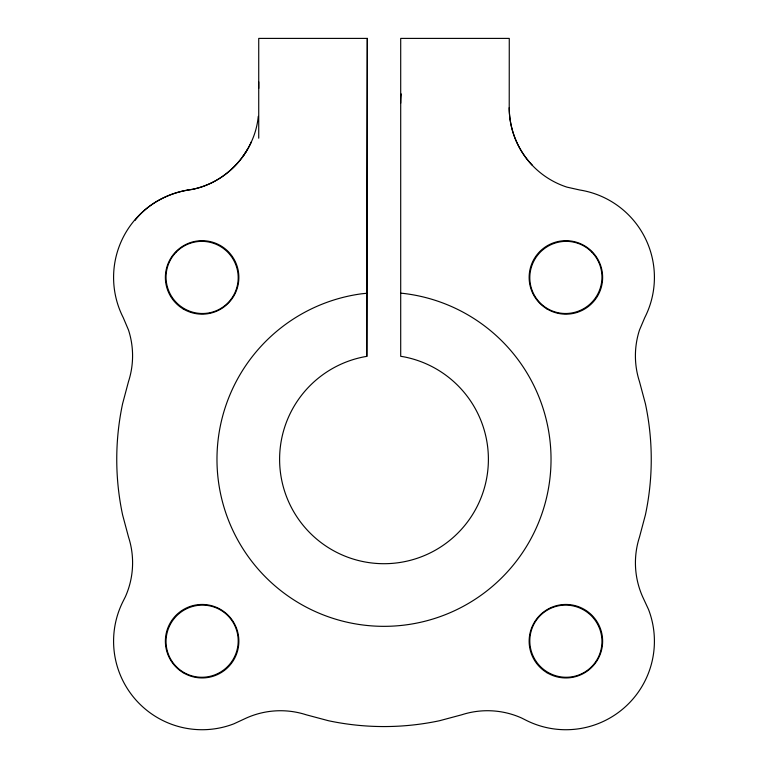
<?xml version="1.0" encoding="UTF-8"?>
<svg xmlns="http://www.w3.org/2000/svg" width="768" height="768" viewBox="0 0 768 768"><rect width="100%" height="100%" fill="white"/><g stroke="black" fill="none" stroke-linecap="round" stroke-linejoin="round"><path stroke-width="1.15" d="M532.435 165.341C517.594 150.096 509.299 128.928 509.222 107.702L509.27 38.4L400.704 38.4L400.704 356.314L403.565 356.765A104.39 104.39 0 0 1 470.947 517.085A104.39 104.39 0 0 1 297.053 517.085A104.39 104.39 0 0 1 364.435 356.765L366.816 356.39L367.296 38.4L258.73 38.4L258.73 138.202M366.816 356.39L367.296 38.4M258.259 116.381C254.87 153.091 224.554 185.213 187.92 190.07M242.573 156.979L247.526 149.414M134.957 220.464C148.704 202.637 170.496 192.144 192.566 189.341A83.51 83.51 0 0 0 251.491 141.619M367.296 293.203L361.133 293.856A167.03 167.03 0 0 0 244.032 550.454A167.03 167.03 0 0 0 526.061 547.162A167.03 167.03 0 0 0 402.998 293.366L400.704 293.174M258.73 81.869L258.73 88.397M509.222 107.702A83.51 83.51 0 0 0 566.928 187.123L579.734 189.994A88.522 88.522 0 0 1 644.765 317.616L639.494 330.029A83.51 83.51 0 0 0 639.494 381.638L645.408 403.747A267.245 267.245 0 0 1 645.408 514.877L639.514 537.014A83.51 83.51 0 0 0 642.643 596.794L648.528 609.475A88.522 88.522 0 0 1 525.696 720.077L521.443 717.936A83.51 83.51 0 0 0 461.674 714.806L439.565 720.72A267.245 267.245 0 0 1 328.435 720.72L306.298 714.816A83.51 83.51 0 0 0 246.518 717.955L233.837 723.84A88.522 88.522 0 0 1 123.235 601.008L125.376 596.755A83.51 83.51 0 0 0 128.506 536.986L122.592 514.877A267.245 267.245 0 0 1 122.592 403.747L128.486 381.61A83.51 83.51 0 0 0 128.486 329.99L123.235 317.616A88.522 88.522 0 0 1 188.266 189.994M400.714 103.162A36.307 3.485 84.5 0 1 401.328 93.974M547.008 308.957A36.749 36.749 0 0 0 602.63 278.006A36.749 36.749 0 0 0 548.016 245.318A36.749 36.749 0 0 0 547.008 308.957M183.245 308.957A36.749 36.749 0 0 0 238.858 278.006A36.749 36.749 0 0 0 184.243 245.318A36.749 36.749 0 0 0 183.245 308.957M183.245 672.73A36.749 36.749 0 0 0 238.858 641.779A36.749 36.749 0 0 0 184.243 609.091A36.749 36.749 0 0 0 183.245 672.73M547.008 672.73A36.749 36.749 0 0 0 602.63 641.779A36.749 36.749 0 0 0 548.016 609.091A36.749 36.749 0 0 0 547.008 672.73M176.496 251.808A36.326 35.962 45 0 0 176.688 302.861A36.326 35.962 45 0 0 227.741 303.053A36.326 35.962 45 0 0 227.549 252A36.326 35.962 45 0 0 176.496 251.808M591.504 251.808A36.326 35.962 -45 0 0 540.451 252A36.326 35.962 -45 0 0 540.259 303.053A36.326 35.962 -45 0 0 591.312 302.861A36.326 35.962 -45 0 0 591.504 251.808M591.504 666.816A36.326 35.962 45 0 0 591.312 615.763A36.326 35.962 45 0 0 540.259 615.571A36.326 35.962 45 0 0 540.451 666.624A36.326 35.962 45 0 0 591.504 666.816M176.496 666.816A36.326 35.962 -45 0 0 227.549 666.624A36.326 35.962 -45 0 0 227.741 615.571A36.326 35.962 -45 0 0 176.688 615.763A36.326 35.962 -45 0 0 176.496 666.816"/></g></svg>
